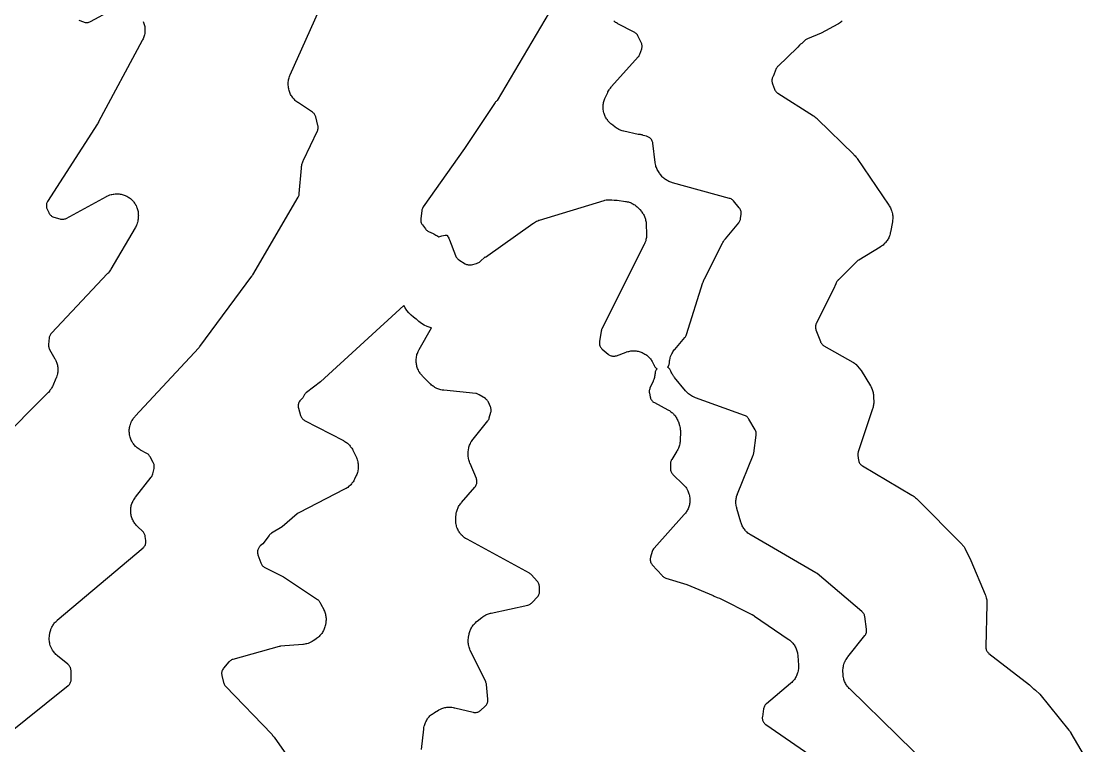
# Model space of a CAD drawing. Header units: millimetres. Extents: x 0 to 194, y 0 to 300.
# Drawn here: x 150.69 to 190.19, y 106.54 to 133.12 of the extents above; entities that cross this region are included whole.
import ezdxf

# ---------------------------------------------------------------- set-up
doc = ezdxf.new("R2010")
doc.units = ezdxf.units.MM
doc.layers.add('CUT', color=7, linetype='CONTINUOUS')

msp = doc.modelspace()

# ---------------------------------------------------------------- linework, layer by layer
at = {"layer": 'CUT'}
for points in [[(150.0448, 106.8406), (152.4068, 108.739), (152.4296, 108.7594), (152.4502, 108.7819), (152.4684, 108.8064), (152.4841, 108.8327), (152.4969, 108.8604), (152.5069, 108.8893), (152.514, 108.919), (152.5179, 108.9493), (152.5187, 108.9799), (152.5114, 109.2943), (152.5094, 109.323), (152.5046, 109.3514), (152.4971, 109.3791), (152.487, 109.4061), (152.4743, 109.4319), (152.4592, 109.4565), (152.4419, 109.4794), (152.4224, 109.5006), (152.401, 109.5198), (152.0114, 109.8373), (151.9942, 109.8521), (151.9606, 109.8824), (151.9285, 109.9144), (151.9057, 109.9396), (151.877, 109.9747), (151.8569, 110.002), (151.8319, 110.0398), (151.8146, 110.069), (151.7935, 110.1091), (151.7793, 110.14), (151.7623, 110.182), (151.7512, 110.2141), (151.7386, 110.2576), (151.7308, 110.2906), (151.7226, 110.3352), (151.7182, 110.3689), (151.7145, 110.414), (151.7135, 110.448), (151.7144, 110.4933), (151.7176, 110.5385), (151.7197, 110.561), (151.726, 110.6127), (151.729, 110.6335), (151.736, 110.675), (151.745, 110.7161), (151.7531, 110.7465), (151.7658, 110.7866), (151.7768, 110.8162), (151.7932, 110.8549), (151.8069, 110.8833), (151.8269, 110.9203), (151.8431, 110.9474), (151.8665, 110.9824), (151.8852, 111.0077), (151.9117, 111.0404), (151.9327, 111.0639), (151.9621, 111.094), (151.993, 111.1226), (152.0087, 111.1365), (155.1545, 113.7953), (155.1764, 113.8157), (155.1961, 113.8383), (155.2135, 113.8627), (155.2284, 113.8887), (155.2406, 113.9161), (155.25, 113.9446), (155.2565, 113.9738), (155.2601, 114.0036), (155.2607, 114.0336), (155.2583, 114.0635), (155.2379, 114.2188), (155.2327, 114.2473), (155.2248, 114.2753), (155.2142, 114.3023), (155.2011, 114.3282), (155.1856, 114.3527), (155.1677, 114.3755), (155.1477, 114.3966), (154.9526, 114.5831), (154.937, 114.5988), (154.9066, 114.6308), (154.8779, 114.6642), (154.8576, 114.6903), (154.8322, 114.7265), (154.8146, 114.7544), (154.7929, 114.7929), (154.7781, 114.8224), (154.7603, 114.8628), (154.7485, 114.8937), (154.7347, 114.9356), (154.7259, 114.9675), (154.7163, 115.0105), (154.7107, 115.0431), (154.7054, 115.0869), (154.703, 115.1199), (154.702, 115.164), (154.7029, 115.1971), (154.7062, 115.2411), (154.7103, 115.2739), (154.7179, 115.3173), (154.7252, 115.3496), (154.737, 115.3921), (154.7474, 115.4235), (154.7634, 115.4646), (154.7768, 115.4948), (154.7967, 115.5342), (154.813, 115.563), (154.8367, 115.6002), (154.8621, 115.6363), (154.8753, 115.654), (155.4543, 116.3941), (155.4727, 116.4203), (155.4882, 116.4484), (155.5005, 116.4779), (155.5097, 116.5086), (155.5595, 116.7151), (155.5647, 116.7422), (155.5674, 116.7698), (155.5676, 116.7974), (155.5652, 116.825), (155.5603, 116.8522), (155.5529, 116.8789), (155.5431, 116.9047), (155.5309, 116.9296), (155.4135, 117.1438), (155.3988, 117.1679), (155.3819, 117.1904), (155.3629, 117.2113), (155.3421, 117.2304), (155.3195, 117.2474), (155.2955, 117.2622), (155.0662, 117.3888), (155.0467, 117.4003), (155.0082, 117.4242), (154.9709, 117.45), (154.944, 117.4707), (154.9095, 117.5001), (154.8848, 117.5235), (154.8534, 117.5562), (154.8312, 117.5819), (154.8033, 117.6177), (154.7838, 117.6454), (154.7596, 117.6838), (154.743, 117.7134), (154.7228, 117.754), (154.7093, 117.7852), (154.6933, 117.8276), (154.6829, 117.86), (154.6713, 117.9038), (154.6643, 117.937), (154.6571, 117.9818), (154.6534, 118.0155), (154.6508, 118.0608), (154.6506, 118.0948), (154.6525, 118.1401), (154.6557, 118.1739), (154.6622, 118.2187), (154.6687, 118.2521), (154.6797, 118.2961), (154.6896, 118.3286), (154.7049, 118.3712), (154.718, 118.4026), (154.7376, 118.4435), (154.7538, 118.4733), (154.7774, 118.512), (154.7965, 118.5401), (154.8238, 118.5763), (154.853, 118.611), (154.868, 118.628), (157.2053, 121.1432), (157.2164, 121.1559), (157.2312, 121.1738), (157.2416, 121.1871), (159.1539, 123.7765), (159.1631, 123.7898), (159.1754, 123.8083), (159.1839, 123.8221), (160.8505, 126.6791), (160.8629, 126.7026), (160.8732, 126.7272), (160.8812, 126.7526), (160.8869, 126.7786), (160.8903, 126.805), (160.9693, 127.7418), (160.9715, 127.7618), (160.9766, 127.8017), (160.9836, 127.8413), (160.9901, 127.8707), (161.0005, 127.9096), (161.0097, 127.9383), (161.0235, 127.976), (161.0391, 128.0131), (161.0473, 128.0315), (161.5562, 129.1076), (161.5675, 129.1349), (161.5761, 129.1632), (161.5818, 129.1922), (161.5847, 129.2216), (161.5846, 129.2512), (161.5817, 129.2806), (161.5758, 129.3096), (161.4972, 129.6197), (161.4891, 129.6464), (161.4785, 129.6722), (161.4656, 129.6969), (161.4505, 129.7204), (161.4332, 129.7423), (161.414, 129.7625), (161.393, 129.7809), (161.3704, 129.7972), (160.8571, 130.1323), (160.8386, 130.1451), (160.8023, 130.1714), (160.7673, 130.1996), (160.7422, 130.222), (160.7102, 130.2536), (160.6874, 130.2783), (160.6587, 130.3129), (160.6386, 130.3398), (160.6135, 130.3771), (160.5961, 130.4059), (160.5748, 130.4455), (160.5604, 130.4759), (160.5432, 130.5174), (160.5319, 130.5491), (160.5189, 130.5921), (160.5081, 130.6356), (160.5032, 130.6576), (160.5008, 130.6697), (160.497, 130.6924), (160.4905, 130.7379), (160.4863, 130.7836), (160.4849, 130.818), (160.4854, 130.8639), (160.4876, 130.8983), (160.4928, 130.9439), (160.4984, 130.9779), (160.5082, 131.0228), (160.5173, 131.056), (160.5316, 131.0996), (160.5482, 131.1425), (160.557, 131.1637), (161.8905, 134.1525)], [(152.8039, 133.1706), (152.9705, 133.1055), (152.998, 133.0962), (153.0262, 133.0897), (153.055, 133.0859), (153.084, 133.0849), (153.1129, 133.0867), (153.1416, 133.0913), (153.1696, 133.0987), (153.1968, 133.1087), (153.223, 133.1213), (154.0006, 133.5439)], [(170.228, 133.7193), (168.1529, 130.2196), (168.1381, 130.2084), (168.1173, 130.1892), (168.0984, 130.1681), (168.0815, 130.1453), (166.9547, 128.4588), (165.4419, 126.3122), (165.4264, 126.2878), (165.4134, 126.262), (165.4028, 126.2351), (165.3949, 126.2074), (165.3898, 126.179), (165.3497, 125.8779), (165.3472, 125.8486), (165.3476, 125.8193), (165.3509, 125.7901), (165.3571, 125.7613), (165.366, 125.7333), (165.3776, 125.7063), (165.3918, 125.6806), (165.4085, 125.6564), (165.5235, 125.5055), (165.5427, 125.4829), (165.5639, 125.4622), (165.5872, 125.4437), (165.6121, 125.4276), (165.6385, 125.4141), (165.8077, 125.3376), (165.8284, 125.3276), (165.8692, 125.3065), (165.9089, 125.2835), (165.9377, 125.2647), (165.9749, 125.2377), (166.0016, 125.216), (166.0044, 125.2135), (166.0106, 125.2161), (166.1247, 125.2516), (166.2417, 125.2755), (166.3112, 125.2827), (166.3233, 125.2648), (166.3449, 125.2294), (166.3599, 125.202), (166.3782, 125.1647), (166.3947, 125.1266), (166.4026, 125.1073), (166.6237, 124.5251), (166.6348, 124.4997), (166.6481, 124.4753), (166.6636, 124.4524), (166.6812, 124.4309), (166.7007, 124.4112), (166.7219, 124.3933), (166.7447, 124.3775), (166.9792, 124.2304), (167.0051, 124.2158), (167.0324, 124.2039), (167.0606, 124.1948), (167.0896, 124.1885), (167.1191, 124.1851), (167.1488, 124.1846), (167.1784, 124.1871), (167.2076, 124.1925), (167.3932, 124.2363), (167.4223, 124.2447), (167.4503, 124.256), (167.477, 124.2701), (167.5022, 124.2867), (167.5256, 124.3058), (167.7179, 124.4798), (167.7228, 124.4705), (169.4644, 125.708), (169.4845, 125.7215), (169.5254, 125.7474), (169.5676, 125.771), (169.6002, 125.787), (169.6447, 125.806), (169.6902, 125.8225), (169.7132, 125.8302), (172.088, 126.5512), (172.1119, 126.5578), (172.16, 126.5695), (172.1989, 126.5768), (172.3675, 126.5705), (172.4513, 126.5673), (172.4706, 126.5666), (172.56, 126.5633), (172.8701, 126.5177), (172.8909, 126.5142), (172.9324, 126.5061), (172.9734, 126.4961), (173.0038, 126.4871), (173.0437, 126.4733), (173.0731, 126.4615), (173.1115, 126.444), (173.1397, 126.4295), (173.1763, 126.4085), (173.203, 126.3914), (173.2375, 126.3671), (173.2624, 126.3476), (173.2945, 126.3201), (173.3175, 126.2984), (173.3468, 126.2679), (173.3747, 126.2362), (173.3883, 126.22), (173.4513, 126.1411), (173.4637, 126.1247), (173.4879, 126.0914), (173.5105, 126.0571), (173.5262, 126.0306), (173.5456, 125.9943), (173.5589, 125.9665), (173.5749, 125.9286), (173.5855, 125.8997), (173.598, 125.8605), (173.606, 125.8308), (173.6148, 125.7906), (173.62, 125.7603), (173.6252, 125.7195), (173.6284, 125.6785), (173.6296, 125.6579), (173.6402, 125.3396), (173.6404, 125.3172), (173.6397, 125.2725), (173.6368, 125.2278), (173.6329, 125.1945), (173.6255, 125.1503), (173.6183, 125.1175), (173.6066, 125.0743), (173.5962, 125.0424), (173.5802, 125.0005), (173.5622, 124.9595), (173.5526, 124.9393), (172.0012, 121.8427), (171.989, 121.8149), (171.9797, 121.786), (171.9733, 121.7563), (171.9109, 121.371), (171.9075, 121.3404), (171.9073, 121.3095), (171.9103, 121.2789), (171.9164, 121.2487), (171.9255, 121.2193), (171.9377, 121.191), (171.9526, 121.164), (171.9703, 121.1388), (171.9904, 121.1155), (172.0128, 121.0944), (172.2347, 120.9059), (172.2574, 120.8885), (172.2817, 120.8732), (172.3073, 120.8603), (172.3341, 120.85), (172.3617, 120.8422), (172.3899, 120.8372), (172.4185, 120.8348), (172.4471, 120.8352), (172.4757, 120.8383), (172.5037, 120.8441), (172.5311, 120.8526), (172.8864, 120.9814), (172.9072, 120.9883), (172.9491, 121.0013), (172.9916, 121.0121), (173.0238, 121.0187), (173.0672, 121.0254), (173.0999, 121.0288), (173.1437, 121.0312), (173.1766, 121.0314), (173.2204, 121.0295), (173.2531, 121.0265), (173.2966, 121.0204), (173.3288, 121.0143), (173.3715, 121.0039), (173.403, 120.9946), (173.4444, 120.9802), (173.4749, 120.9679), (173.5148, 120.9495), (173.5439, 120.9343), (173.5817, 120.9121), (173.6092, 120.8941), (173.6448, 120.8684), (173.6704, 120.8478), (173.7032, 120.8187), (173.7267, 120.7957), (173.7566, 120.7635), (173.7777, 120.7384), (173.8043, 120.7035), (173.8229, 120.6764), (173.8459, 120.639), (173.8618, 120.6102), (173.8811, 120.5708), (173.8941, 120.5407), (173.9007, 120.523), (173.9122, 120.4962), (173.9263, 120.4706), (173.9428, 120.4465), (173.9616, 120.4241), (173.9825, 120.4037), (174.0053, 120.3854), (174.0231, 120.3737), (174.0135, 120.3627), (173.9967, 120.3389), (173.9823, 120.3136), (173.9704, 120.287), (173.9611, 120.2594), (173.9546, 120.231), (173.9508, 120.2022), (173.9477, 120.1645), (173.942, 120.121), (173.9362, 120.0887), (173.9263, 120.0459), (173.9173, 120.0143), (173.9033, 119.9727), (173.8873, 119.9319), (173.8788, 119.9117), (173.7651, 119.659), (173.754, 119.6305), (173.7459, 119.601), (173.7408, 119.5709), (173.7388, 119.5404), (173.7399, 119.5098), (173.7441, 119.4795), (173.7709, 119.3398), (173.7779, 119.3108), (173.7878, 119.2827), (173.8004, 119.2558), (173.8156, 119.2302), (173.8333, 119.2062), (173.8533, 119.1841), (173.8754, 119.1641), (173.8993, 119.1464), (173.9249, 119.1312), (174.4211, 118.868), (174.4394, 118.8577), (174.4754, 118.8364), (174.5104, 118.8134), (174.5358, 118.795), (174.5686, 118.7688), (174.5922, 118.7481), (174.6223, 118.719), (174.6439, 118.6962), (174.6712, 118.6645), (174.6905, 118.6397), (174.7148, 118.6056), (174.7317, 118.5792), (174.7527, 118.5429), (174.7671, 118.515), (174.7846, 118.477), (174.8003, 118.4382), (174.8078, 118.4186), (174.8345, 118.3424), (174.8409, 118.3228), (174.8528, 118.2833), (174.8628, 118.2433), (174.869, 118.213), (174.8753, 118.1722), (174.8787, 118.1415), (174.8813, 118.1003), (174.882, 118.0591), (174.8818, 118.0385), (174.8739, 117.7635), (174.8726, 117.74), (174.8687, 117.6932), (174.8625, 117.6466), (174.856, 117.612), (174.8449, 117.5663), (174.8348, 117.5326), (174.819, 117.4883), (174.8055, 117.4558), (174.7851, 117.4134), (174.7626, 117.3722), (174.7508, 117.3518), (174.5608, 117.043), (174.5474, 117.0189), (174.5363, 116.9936), (174.5276, 116.9674), (174.5213, 116.9405), (174.5175, 116.9132), (174.5163, 116.8856), (174.5164, 116.7041), (174.5179, 116.6741), (174.5224, 116.6444), (174.5299, 116.6153), (174.5403, 116.5871), (174.5534, 116.56), (174.5692, 116.5344), (174.5874, 116.5105), (174.6079, 116.4886), (174.9837, 116.1255), (174.9988, 116.1102), (175.0284, 116.0788), (175.0564, 116.046), (175.0761, 116.0205), (175.1009, 115.9851), (175.1181, 115.9578), (175.1393, 115.9203), (175.1539, 115.8915), (175.1714, 115.8521), (175.1831, 115.822), (175.1968, 115.7811), (175.2056, 115.75), (175.2153, 115.708), (175.2211, 115.6762), (175.2268, 115.6335), (175.2295, 115.6013), (175.231, 115.5582), (175.2306, 115.5259), (175.228, 115.4829), (175.2245, 115.4508), (175.2178, 115.4082), (175.2113, 115.3765), (175.2005, 115.3348), (175.191, 115.3039), (175.1763, 115.2634), (175.1639, 115.2336), (175.1453, 115.1946), (175.1301, 115.1662), (175.1079, 115.1292), (175.09, 115.1023), (175.0645, 115.0676), (175.0372, 115.0342), (175.0232, 115.0178), (173.9131, 113.7805), (173.8927, 113.755), (173.8751, 113.7274), (173.8606, 113.6981), (173.8494, 113.6674), (173.7865, 113.4603), (173.779, 113.4304), (173.7747, 113.3998), (173.7735, 113.369), (173.7755, 113.3382), (173.7807, 113.3078), (173.789, 113.278), (173.8002, 113.2493), (173.8144, 113.2219), (173.8313, 113.196), (173.8508, 113.1721), (174.209, 112.7752), (174.228, 112.756), (174.2486, 112.7385), (174.2707, 112.723), (174.2941, 112.7096), (174.3186, 112.6983), (174.3441, 112.6893), (175.12, 112.4522), (176.0783, 112.0452), (176.1267, 112.0247), (176.2343, 111.979), (176.3125, 111.9457), (177.4834, 111.3645), (177.5113, 111.3495), (177.5793, 111.3095), (177.606, 111.2925), (178.8401, 110.4459), (178.8583, 110.4327), (178.8941, 110.4054), (178.9285, 110.3764), (178.9532, 110.3533), (178.9845, 110.321), (179.0068, 110.2956), (179.0347, 110.2602), (179.0543, 110.2327), (179.0785, 110.1948), (179.0953, 110.1655), (179.1156, 110.1253), (179.1293, 110.0945), (179.1456, 110.0524), (179.1561, 110.0204), (179.1681, 109.977), (179.1754, 109.944), (179.1829, 109.8996), (179.1882, 109.8549), (179.1903, 109.8325), (179.2137, 109.4889), (179.2147, 109.4677), (179.2155, 109.4253), (179.2144, 109.3829), (179.2121, 109.3511), (179.207, 109.309), (179.2017, 109.2777), (179.1926, 109.2362), (179.1844, 109.2055), (179.1714, 109.165), (179.1603, 109.1353), (179.1436, 109.0962), (179.1298, 109.0676), (179.1095, 109.0303), (179.093, 109.0031), (179.0693, 108.9679), (179.0503, 108.9424), (179.0234, 108.9096), (179.0021, 108.886), (178.9722, 108.8559), (178.9409, 108.8272), (178.925, 108.8132), (178.0399, 108.0751), (178.0171, 108.0539), (177.9965, 108.0305), (177.9785, 108.005), (177.9632, 107.9778), (177.9509, 107.9492), (177.9415, 107.9195), (177.9353, 107.8889), (177.8917, 107.5959), (177.8888, 107.5656), (177.8889, 107.5351), (177.8921, 107.5049), (177.8984, 107.4751), (177.9077, 107.4461), (177.9198, 107.4181), (177.9347, 107.3916), (177.9523, 107.3667), (177.9722, 107.3437), (177.9944, 107.3229), (178.0186, 107.3044), (179.9878, 105.952)], [(155.1617, 133.1266), (155.1781, 133.086), (155.1889, 133.055), (155.2013, 133.013), (155.209, 132.9811), (155.2173, 132.9381), (155.2219, 132.9056), (155.2259, 132.8619), (155.2273, 132.8292), (155.227, 132.7854), (155.2253, 132.7526), (155.2208, 132.709), (155.2158, 132.6766), (155.2071, 132.6337), (155.199, 132.6019), (155.1861, 132.56), (155.175, 132.5291), (155.1581, 132.4887), (155.1393, 132.4492), (155.1294, 132.4296), (153.5243, 129.4394), (153.5157, 129.4242), (153.4936, 129.3866), (153.4845, 129.3718), (151.6542, 126.5176), (151.6393, 126.4916), (151.6271, 126.4641), (151.6176, 126.4356), (151.6111, 126.4063), (151.6075, 126.3765), (151.6069, 126.3465), (151.6093, 126.3165), (151.6147, 126.287), (151.6231, 126.2581), (151.6343, 126.2303), (151.6924, 126.104), (151.7052, 126.0791), (151.7204, 126.0556), (151.7376, 126.0336), (151.7568, 126.0132), (151.7779, 125.9948), (151.8005, 125.9784), (151.8246, 125.9642), (151.8499, 125.9523), (151.8762, 125.9428), (152.1028, 125.8727), (152.1318, 125.8653), (152.1613, 125.8608), (152.1912, 125.8593), (152.221, 125.8607), (152.2506, 125.8651), (152.2795, 125.8725), (152.3076, 125.8826), (152.3346, 125.8956), (153.8113, 126.6967), (153.8305, 126.7065), (153.8694, 126.7253), (153.9091, 126.7421), (153.9394, 126.7533), (153.9806, 126.7663), (154.0119, 126.7745), (154.0541, 126.7835), (154.086, 126.7887), (154.1289, 126.7935), (154.1612, 126.7956), (154.2043, 126.7964), (154.2366, 126.7954), (154.2797, 126.792), (154.3117, 126.7879), (154.3542, 126.7804), (154.3858, 126.7733), (154.4274, 126.7617), (154.4581, 126.7516), (154.4984, 126.7361), (154.5279, 126.7231), (154.5666, 126.7039), (154.5948, 126.6881), (154.6314, 126.6652), (154.6579, 126.6468), (154.6922, 126.6205), (154.7169, 126.5996), (154.7484, 126.5702), (154.771, 126.547), (154.7996, 126.5147), (154.8198, 126.4895), (154.8452, 126.4545), (154.8629, 126.4275), (154.8848, 126.3903), (154.8999, 126.3617), (154.9182, 126.3226), (154.9304, 126.2927), (154.9448, 126.252), (154.9541, 126.221), (154.9646, 126.1792), (154.9709, 126.1474), (154.9773, 126.1048), (154.9805, 126.0726), (154.9828, 126.0295), (154.983, 125.9864), (154.9826, 125.9648), (154.9812, 125.9316), (154.9797, 125.9097), (154.9757, 125.8661), (154.9695, 125.8228), (154.9633, 125.7905), (154.953, 125.7479), (154.9437, 125.7165), (154.9293, 125.6751), (154.917, 125.6447), (154.8986, 125.6049), (154.8783, 125.5661), (154.8677, 125.5469), (153.9785, 124.0306), (153.965, 124.009), (153.9368, 123.9666), (153.9063, 123.9259), (153.8735, 123.887), (153.8566, 123.868), (151.7916, 121.681), (151.773, 121.6594), (151.7566, 121.6361), (151.7424, 121.6113), (151.7307, 121.5853), (151.7215, 121.5583), (151.7149, 121.5305), (151.711, 121.5023), (151.6888, 121.2588), (151.6876, 121.2286), (151.6894, 121.1984), (151.6943, 121.1685), (151.7022, 121.1393), (151.7129, 121.111), (151.7265, 121.0839), (151.9223, 120.7378), (151.9323, 120.7193), (151.9512, 120.6818), (151.9684, 120.6435), (151.9799, 120.6142), (151.9934, 120.5745), (152.0022, 120.5443), (152.0119, 120.5034), (152.0178, 120.4725), (152.0237, 120.431), (152.0267, 120.3997), (152.0287, 120.3577), (152.0288, 120.3263), (152.0269, 120.2843), (152.024, 120.253), (152.0182, 120.2114), (152.0124, 120.1805), (152.0028, 120.1397), (151.9941, 120.1094), (151.9807, 120.0696), (151.9655, 120.0305), (151.9574, 120.0112), (151.8386, 119.7442), (151.8299, 119.7256), (151.8115, 119.689), (151.7915, 119.6531), (151.7752, 119.627), (151.752, 119.5932), (151.7335, 119.5686), (151.7073, 119.537), (151.6797, 119.5067), (151.6655, 119.4918), (147.9678, 115.7805)], [(184.6004, 105.1939), (181.0958, 108.6162), (181.0808, 108.6316), (181.0515, 108.6631), (181.0237, 108.696), (181.0041, 108.7215), (180.9796, 108.7569), (180.9625, 108.7842), (180.9415, 108.8218), (180.9271, 108.8506), (180.9098, 108.89), (180.8982, 108.9201), (180.8847, 108.9609), (180.8761, 108.992), (180.8666, 109.0339), (180.8609, 109.0657), (180.8555, 109.1083), (180.852, 109.1512), (180.8508, 109.1727), (180.8482, 109.2552), (180.848, 109.2777), (180.8488, 109.3228), (180.8519, 109.3679), (180.8559, 109.4014), (180.8635, 109.4459), (180.8708, 109.4789), (180.8828, 109.5224), (180.8934, 109.5545), (180.9097, 109.5966), (180.9235, 109.6275), (180.9439, 109.6677), (180.9607, 109.6971), (180.9851, 109.7351), (181.0113, 109.7718), (181.0249, 109.7898), (181.6528, 110.5817), (181.6704, 110.6065), (181.6855, 110.6329), (181.6978, 110.6608), (181.7073, 110.6897), (181.7137, 110.7194), (181.7171, 110.7497), (181.7175, 110.7801), (181.7147, 110.8104), (181.6491, 111.2713), (181.6431, 111.3019), (181.634, 111.3317), (181.6218, 111.3603), (181.6068, 111.3876), (181.589, 111.4131), (181.5686, 111.4367), (181.5459, 111.458), (179.8973, 112.8534), (179.8762, 112.8697), (179.8538, 112.884), (177.4758, 114.2612), (177.4575, 114.2724), (177.4216, 114.2955), (177.3868, 114.3203), (177.3617, 114.3402), (177.3294, 114.3682), (177.3062, 114.3903), (177.2768, 114.4213), (177.2558, 114.4455), (177.2294, 114.4791), (177.2109, 114.5052), (177.1878, 114.5412), (177.1718, 114.5689), (177.1522, 114.6069), (177.1389, 114.6361), (177.123, 114.6757), (177.1091, 114.7161), (177.1026, 114.7365), (176.9539, 115.2429), (176.9484, 115.2636), (176.9382, 115.3053), (176.9301, 115.3475), (176.9256, 115.3793), (176.9215, 115.4221), (176.92, 115.4542), (176.92, 115.4972), (176.9216, 115.5293), (176.9257, 115.5721), (176.9304, 115.6039), (176.9386, 115.6461), (176.9462, 115.6773), (176.9584, 115.7185), (176.9725, 115.759), (176.98, 115.7791), (177.554, 117.2044), (177.5623, 117.2277), (177.5686, 117.2517), (177.573, 117.2761), (177.6628, 117.9384), (177.6653, 117.9664), (177.6651, 117.9946), (177.6623, 118.0226), (177.6569, 118.0502), (177.6489, 118.0772), (177.6384, 118.1034), (177.6255, 118.1284), (177.3962, 118.5268), (177.3798, 118.5521), (177.3611, 118.5756), (177.34, 118.5972), (177.3169, 118.6165), (177.292, 118.6334), (177.2655, 118.6478), (177.2377, 118.6594), (175.4296, 119.3098), (175.4071, 119.3186), (175.3628, 119.3373), (175.3194, 119.3583), (175.2879, 119.3758), (175.247, 119.4014), (175.2175, 119.4222), (175.1796, 119.452), (175.1525, 119.4758), (175.118, 119.5095), (175.0854, 119.5449), (175.0696, 119.5631), (174.6658, 120.0527), (174.652, 120.0703), (174.6253, 120.1062), (174.6004, 120.1434), (174.5832, 120.1721), (174.5621, 120.2115), (174.5478, 120.2418), (174.5279, 120.2901), (174.5277, 120.29), (174.5214, 120.3052), (174.5078, 120.331), (174.4917, 120.3552), (174.4734, 120.3779), (174.4529, 120.3986), (174.4306, 120.4172), (174.4086, 120.4322), (174.4222, 120.4487), (174.4385, 120.473), (174.4523, 120.4987), (174.4636, 120.5256), (174.4723, 120.5535), (174.4781, 120.5821), (174.4812, 120.6112), (174.4819, 120.6234), (174.4866, 120.6678), (174.4918, 120.7009), (174.5009, 120.7447), (174.5094, 120.7772), (174.5228, 120.8198), (174.5345, 120.8512), (174.552, 120.8924), (174.5667, 120.9225), (174.5883, 120.9616), (174.606, 120.9901), (174.6313, 121.027), (174.6585, 121.0625), (174.6725, 121.0799), (175.0459, 121.5208), (175.064, 121.5444), (175.0797, 121.5698), (175.0927, 121.5965), (175.1031, 121.6244), (175.7066, 123.5372), (175.7125, 123.5546), (175.725, 123.5893), (175.739, 123.6235), (175.7543, 123.657), (175.7623, 123.6737), (176.4262, 124.9815), (176.4381, 125.0035), (176.4631, 125.0467), (176.4905, 125.0884), (176.5202, 125.1286), (176.5356, 125.1483), (177.0203, 125.7332), (177.037, 125.7555), (177.0517, 125.7792), (177.064, 125.8042), (177.074, 125.8302), (177.0815, 125.8571), (177.0866, 125.8845), (177.109, 126.0512), (177.1116, 126.0823), (177.1109, 126.1134), (177.107, 126.1444), (177.0999, 126.1747), (177.0897, 126.2042), (177.0764, 126.2324), (177.0604, 126.2591), (177.0416, 126.284), (176.833, 126.5328), (176.8124, 126.555), (176.7897, 126.575), (176.765, 126.5926), (176.7388, 126.6077), (176.7111, 126.62), (176.6823, 126.6295), (174.5908, 127.2021), (174.5703, 127.2083), (174.5296, 127.2215), (174.4896, 127.2367), (174.4602, 127.2494), (174.4218, 127.2683), (174.3938, 127.2839), (174.3574, 127.3063), (174.3309, 127.3244), (174.2968, 127.3503), (174.2722, 127.3708), (174.2407, 127.3997), (174.2181, 127.4225), (174.1895, 127.4543), (174.1624, 127.4875), (174.1493, 127.5043), (174.1109, 127.5562), (174.0975, 127.5753), (174.0718, 127.614), (174.0481, 127.6541), (174.0319, 127.685), (174.0125, 127.7273), (173.9996, 127.7597), (173.9846, 127.8038), (173.9751, 127.8374), (173.9648, 127.8828), (173.9569, 127.9287), (173.9535, 127.9517), (173.869, 128.6532), (173.8643, 128.6812), (173.8569, 128.7087), (173.847, 128.7353), (173.8346, 128.7609), (173.8198, 128.7851), (173.8028, 128.8079), (173.7838, 128.829), (173.7628, 128.8481), (173.7401, 128.8652), (173.7159, 128.8801), (173.6904, 128.8926), (173.6638, 128.9027), (173.6364, 128.9102), (173.5145, 128.9373), (173.4982, 128.9467), (173.4718, 128.9586), (173.4444, 128.9679), (173.4163, 128.9745), (173.3876, 128.9784), (173.3587, 128.9795), (173.3323, 128.9779), (172.8088, 129.0946), (172.789, 129.0994), (172.7497, 129.1101), (172.7108, 129.1225), (172.6822, 129.1331), (172.6447, 129.149), (172.6172, 129.1622), (172.5812, 129.1814), (172.555, 129.197), (172.5209, 129.2194), (172.4879, 129.2432), (172.4717, 129.2556), (172.348, 129.354), (172.3316, 129.3678), (172.2994, 129.3959), (172.2686, 129.4256), (172.2467, 129.4489), (172.2188, 129.4814), (172.1992, 129.5067), (172.1745, 129.5417), (172.1574, 129.5687), (172.1362, 129.6059), (172.1217, 129.6344), (172.1041, 129.6734), (172.0923, 129.7032), (172.0786, 129.7437), (172.0697, 129.7745), (172.0598, 129.8161), (172.0539, 129.8476), (172.048, 129.8899), (172.0451, 129.9219), (172.0433, 129.9646), (172.0435, 129.9966), (172.0457, 130.0393), (172.0489, 130.0712), (172.0552, 130.1135), (172.0614, 130.1449), (172.0716, 130.1865), (172.0808, 130.2172), (172.095, 130.2575), (172.111, 130.2971), (172.1195, 130.3168), (172.2121, 130.5173), (172.2221, 130.5375), (172.2429, 130.5773), (172.2657, 130.616), (172.2843, 130.6441), (172.3108, 130.6804), (172.3392, 130.7153), (172.3538, 130.7324), (173.3321, 131.8201), (173.3514, 131.8438), (173.3681, 131.8694), (173.3822, 131.8965), (173.3934, 131.9249), (173.4597, 132.1217), (173.4678, 132.1503), (173.473, 132.1795), (173.4753, 132.2091), (173.4746, 132.2388), (173.4711, 132.2683), (173.4646, 132.2972), (173.4553, 132.3254), (173.4433, 132.3526), (173.3175, 132.602), (173.3018, 132.6295), (173.2833, 132.6551), (173.2621, 132.6787), (173.2386, 132.6999), (173.2131, 132.7185), (173.1856, 132.7343), (172.5879, 133.0384), (172.5692, 133.0484), (172.5325, 133.0693), (172.4968, 133.0919), (172.4709, 133.1101), (172.4375, 133.136)], [(180.8183, 133.1395), (180.7838, 133.1109), (180.757, 133.0907), (180.7199, 133.0657), (180.6816, 133.0425), (180.6621, 133.0314), (180.046, 132.6993), (179.545, 132.4869), (179.5206, 132.4753), (179.4973, 132.4614), (179.4754, 132.4456), (179.455, 132.4278), (179.3419, 132.3199), (179.3386, 132.3182), (179.3148, 132.3039), (179.2924, 132.2874), (179.2716, 132.269), (179.2526, 132.2487), (179.1905, 132.1758), (179.1732, 132.159), (178.4705, 131.4888), (178.4499, 131.4671), (178.4316, 131.4435), (178.4157, 131.4182), (178.4025, 131.3915), (178.3179, 131.1972), (178.3073, 131.1691), (178.2996, 131.1402), (178.2973, 131.1261), (178.2927, 131.1202), (178.2771, 131.0952), (178.264, 131.0688), (178.2536, 131.0413), (178.2459, 131.0128), (178.2411, 130.9838), (178.2391, 130.9544), (178.24, 130.9249), (178.2438, 130.8957), (178.2505, 130.867), (178.2599, 130.8391), (178.3403, 130.6347), (178.3534, 130.6061), (178.3693, 130.5791), (178.388, 130.5538), (178.4092, 130.5307), (178.4327, 130.5098), (178.4582, 130.4916), (179.7697, 129.6558), (179.7889, 129.6428), (179.8266, 129.616), (179.8629, 129.5872), (179.8976, 129.5566), (179.9146, 129.5409), (181.25, 128.2372), (181.2658, 128.2209), (181.2966, 128.1877), (181.3256, 128.153), (181.3529, 128.1168), (181.3661, 128.0984), (182.5357, 126.3738), (182.5476, 126.3554), (182.5703, 126.318), (182.5913, 126.2795), (182.6055, 126.25), (182.6226, 126.2097), (182.634, 126.1789), (182.6471, 126.1371), (182.6553, 126.1054), (182.6643, 126.0626), (182.6695, 126.0302), (182.6742, 125.9866), (182.6762, 125.9539), (182.6767, 125.9101), (182.6755, 125.8774), (182.6718, 125.8337), (182.6659, 125.7904), (182.6625, 125.7687), (182.5912, 125.3834), (182.5869, 125.3626), (182.5772, 125.3214), (182.5657, 125.2807), (182.5556, 125.2507), (182.5402, 125.2112), (182.5274, 125.1823), (182.5084, 125.1444), (182.4928, 125.1168), (182.4704, 125.0809), (182.4523, 125.0548), (182.4266, 125.0212), (182.4061, 124.997), (182.3774, 124.966), (182.3547, 124.9437), (182.3232, 124.9155), (182.2986, 124.8955), (182.2645, 124.8704), (182.2293, 124.847), (182.2114, 124.8356), (181.4268, 124.3643), (181.3974, 124.3442), (181.3706, 124.3207), (180.6971, 123.656), (180.675, 123.6318), (180.6558, 123.6052), (180.6507, 123.5963), (180.65, 123.5957), (180.629, 123.5733), (180.6104, 123.5488), (180.5944, 123.5226), (180.5811, 123.4948), (180.496, 123.2901), (179.8706, 122.0404), (179.8582, 122.0122), (179.8488, 121.9829), (179.8425, 121.9527), (179.8393, 121.9221), (179.8392, 121.8913), (179.8423, 121.8606), (179.8486, 121.8304), (179.8579, 121.8011), (180.0181, 121.3727), (180.0299, 121.3454), (180.0443, 121.3195), (180.0612, 121.295), (180.0805, 121.2724), (180.1018, 121.2518), (180.1252, 121.2334), (180.1502, 121.2174), (181.2146, 120.6087), (181.2342, 120.5968), (181.2729, 120.572), (181.3103, 120.5452), (181.3157, 120.5409), (181.5079, 120.3256), (181.515, 120.3144), (181.8549, 119.7473), (181.866, 119.7278), (181.887, 119.6883), (181.9061, 119.6477), (181.9189, 119.6167), (181.9339, 119.5745), (181.9435, 119.5423), (181.9542, 119.4988), (181.9606, 119.4658), (181.9669, 119.4215), (181.9705, 119.382), (181.9709, 119.3733), (181.9716, 119.3538), (181.9732, 119.3118), (181.9789, 119.1567), (181.9789, 119.1456), (181.9769, 119.1048), (181.974, 119.0744), (181.9683, 119.0339), (181.9627, 119.0039), (181.9534, 118.9642), (181.9423, 118.9249), (181.9363, 118.9054), (181.4098, 117.3229), (181.4023, 117.2962), (181.3973, 117.269), (181.3948, 117.2414), (181.3948, 117.2137), (181.3975, 117.1861), (181.4209, 117.0207), (181.4266, 116.9913), (181.4351, 116.9627), (181.4465, 116.935), (181.4606, 116.9086), (181.4772, 116.8838), (181.4962, 116.8607), (181.5174, 116.8396), (181.5406, 116.8208), (181.5656, 116.8043), (183.3818, 115.7337), (183.3982, 115.7236), (183.4306, 115.7025), (183.462, 115.6802), (183.4849, 115.6624), (183.5143, 115.6374), (183.5426, 115.6111), (183.5565, 115.5977), (185.2224, 113.9157), (185.237, 113.9002), (185.2654, 113.8686), (185.2924, 113.8357), (185.3113, 113.8102), (185.3267, 113.7873), (185.5365, 113.3298), (186.0686, 112.08), (186.0775, 112.0574), (186.094, 112.012), (186.108, 111.9657), (186.1167, 111.9306), (186.1257, 111.883), (186.1305, 111.8471), (186.1344, 111.7989), (186.1356, 111.7506), (186.1356, 111.7264), (186.0922, 110.1631), (186.0928, 110.1349), (186.0959, 110.107), (186.1017, 110.0794), (186.1101, 110.0525), (186.1209, 110.0265), (186.1341, 110.0017), (186.1496, 109.9782), (186.1672, 109.9562), (186.1868, 109.936), (186.2082, 109.9177), (187.6944, 108.7648), (187.8343, 108.6375), (187.8559, 108.6179), (187.9116, 108.5672), (188.0722, 108.4211), (189.1403, 107.1059), (189.151, 107.0922), (189.1717, 107.0646), (189.1914, 107.0361), (189.21, 107.0069), (189.219, 106.9921), (190.1916, 105.3255)], [(165.3828, 106.3959), (165.4601, 107.1389), (165.4628, 107.1598), (165.4691, 107.2016), (165.4774, 107.243), (165.4851, 107.2737), (165.4972, 107.3141), (165.5077, 107.344), (165.5236, 107.3831), (165.5369, 107.4119), (165.5563, 107.4493), (165.5722, 107.4767), (165.5951, 107.5122), (165.6135, 107.5379), (165.6396, 107.5711), (165.6604, 107.595), (165.6895, 107.6256), (165.7124, 107.6475), (165.7442, 107.6752), (165.7691, 107.6948), (165.8034, 107.7194), (165.8388, 107.7424), (165.8568, 107.7534), (165.9969, 107.8352), (166.0159, 107.8456), (166.0542, 107.8656), (166.0935, 107.8837), (166.1235, 107.8958), (166.1644, 107.9101), (166.1955, 107.9193), (166.2375, 107.9295), (166.2693, 107.9357), (166.3121, 107.9419), (166.3444, 107.945), (166.3876, 107.947), (166.42, 107.947), (166.4632, 107.9449), (166.4954, 107.9417), (166.5382, 107.9355), (166.5807, 107.9272), (166.6018, 107.9225), (167.2707, 107.7579), (167.2997, 107.7522), (167.3291, 107.7495), (167.3587, 107.7496), (167.388, 107.7526), (167.417, 107.7586), (167.4452, 107.7673), (167.4724, 107.7788), (167.4984, 107.7929), (167.5228, 107.8095), (167.5455, 107.8284), (167.7187, 107.9877), (167.7402, 108.0096), (167.7594, 108.0336), (167.7759, 108.0594), (167.7898, 108.0867), (167.8008, 108.1154), (167.8088, 108.145), (167.8138, 108.1753), (167.8156, 108.2059), (167.8143, 108.2365), (167.7636, 108.7769), (167.7598, 108.804), (167.7536, 108.8306), (167.745, 108.8565), (167.734, 108.8815), (167.1782, 110.0098), (167.1685, 110.0309), (167.1502, 110.0735), (167.1341, 110.117), (167.1237, 110.1502), (167.1122, 110.1951), (167.1053, 110.2292), (167.0984, 110.2751), (167.0951, 110.3097), (167.093, 110.3561), (167.0932, 110.3909), (167.0959, 110.4372), (167.101, 110.4833), (167.1042, 110.5063), (167.1182, 110.5922), (167.122, 110.6126), (167.1305, 110.6532), (167.141, 110.6935), (167.1502, 110.7232), (167.1643, 110.7623), (167.1762, 110.7911), (167.1938, 110.8287), (167.2084, 110.8562), (167.2294, 110.8921), (167.2464, 110.9182), (167.2707, 110.9519), (167.29, 110.9763), (167.3173, 111.0077), (167.3388, 111.0302), (167.3688, 111.0589), (167.4001, 111.0862), (167.4161, 111.0994), (167.5946, 111.2408), (167.6109, 111.2531), (167.644, 111.277), (167.6782, 111.2994), (167.7045, 111.315), (167.7406, 111.3342), (167.7683, 111.3473), (167.8059, 111.3631), (167.8347, 111.3737), (167.8736, 111.386), (167.9131, 111.3965), (167.9329, 111.4014), (169.2831, 111.6975), (169.3129, 111.7056), (169.3417, 111.7168), (169.3691, 111.7309), (169.395, 111.7477), (169.419, 111.767), (169.4409, 111.7888), (169.6362, 112.0037), (169.6553, 112.0269), (169.6719, 112.0519), (169.686, 112.0784), (169.6973, 112.1062), (169.7058, 112.135), (169.7114, 112.1645), (169.714, 112.1944), (169.7136, 112.2244), (169.7033, 112.3869), (169.7001, 112.4156), (169.6942, 112.4438), (169.6856, 112.4713), (169.6744, 112.4978), (169.6607, 112.5231), (169.6447, 112.547), (169.6264, 112.5693), (169.4156, 112.8022), (169.3918, 112.8258), (169.3655, 112.8465), (169.3371, 112.8642), (167.0524, 114.113), (167.0339, 114.1237), (166.9974, 114.1459), (166.9621, 114.1699), (166.9365, 114.1891), (166.9035, 114.2163), (166.8798, 114.2378), (166.8496, 114.268), (166.8281, 114.2917), (166.8009, 114.3246), (166.7817, 114.3502), (166.7577, 114.3856), (166.741, 114.4129), (166.7205, 114.4503), (166.7065, 114.4791), (166.6897, 114.5184), (166.6784, 114.5483), (166.6654, 114.589), (166.657, 114.6199), (166.6479, 114.6616), (166.6425, 114.6932), (166.6374, 114.7356), (166.6351, 114.7675), (166.634, 114.8102), (166.6349, 114.8529), (166.6358, 114.8742), (166.6428, 114.9747), (166.6447, 114.9954), (166.6495, 115.0368), (166.6562, 115.0779), (166.6627, 115.1084), (166.6732, 115.1487), (166.6824, 115.1785), (166.6966, 115.2177), (166.7085, 115.2465), (166.7262, 115.2842), (166.7408, 115.3118), (166.7619, 115.3477), (166.779, 115.3738), (166.8034, 115.4076), (166.8293, 115.4402), (166.8426, 115.4562), (167.3409, 116.0274), (167.3597, 116.0513), (167.376, 116.0771), (167.3897, 116.1043), (167.4004, 116.1328), (167.4083, 116.1623), (167.4131, 116.1924), (167.4148, 116.2228), (167.4135, 116.2532), (167.409, 116.2834), (167.4015, 116.3129), (167.3911, 116.3415), (167.1587, 116.8908), (167.1505, 116.9115), (167.1353, 116.9532), (167.122, 116.9957), (167.1137, 117.0279), (167.1048, 117.0715), (167.0997, 117.1044), (167.0951, 117.1487), (167.0927, 117.193), (167.092, 117.2153), (167.0918, 117.2717), (167.0922, 117.2936), (167.0941, 117.3374), (167.0982, 117.3812), (167.1029, 117.4137), (167.1112, 117.4568), (167.119, 117.4888), (167.1314, 117.5309), (167.1423, 117.5619), (167.1588, 117.6026), (167.1727, 117.6324), (167.1931, 117.6713), (167.2097, 117.6996), (167.2338, 117.7363), (167.2597, 117.7718), (167.273, 117.7892), (167.8111, 118.4567), (167.8295, 118.4821), (167.8452, 118.5093), (167.8579, 118.538), (167.8675, 118.5679), (167.923, 118.7767), (167.9291, 118.8047), (167.9324, 118.8333), (167.933, 118.862), (167.9309, 118.8906), (167.926, 118.9189), (167.9184, 118.9466), (167.9082, 118.9734), (167.8346, 119.1428), (167.8215, 119.1693), (167.8058, 119.1944), (167.7877, 119.2179), (167.7673, 119.2395), (167.745, 119.2589), (167.7208, 119.2761), (167.4975, 119.4185), (167.4732, 119.4324), (167.4478, 119.444), (167.4213, 119.4532), (167.3942, 119.4599), (167.3665, 119.464), (166.1968, 119.583), (166.1748, 119.5858), (166.1311, 119.5924), (166.0878, 119.6012), (166.0557, 119.6094), (166.0134, 119.6223), (165.9822, 119.6336), (165.9415, 119.6507), (165.9116, 119.665), (165.8726, 119.686), (165.8443, 119.7031), (165.8076, 119.7278), (165.7811, 119.7477), (165.747, 119.7758), (165.7144, 119.8057), (165.6985, 119.821), (165.4172, 120.1046), (165.4022, 120.1205), (165.3732, 120.1528), (165.3457, 120.1865), (165.3263, 120.2127), (165.3022, 120.2489), (165.2855, 120.2768), (165.2649, 120.3152), (165.251, 120.3446), (165.2343, 120.3848), (165.2232, 120.4155), (165.2105, 120.457), (165.2024, 120.4886), (165.1938, 120.5312), (165.1888, 120.5634), (165.1843, 120.6067), (165.1823, 120.6426), (165.182, 120.6879), (165.1838, 120.7281), (165.1884, 120.775), (165.1937, 120.8099), (165.2032, 120.8561), (165.2121, 120.8903), (165.2264, 120.9353), (165.2388, 120.9683), (165.2577, 121.0116), (165.2788, 121.0537), (165.2899, 121.0745), (165.7472, 121.8788), (165.6992, 121.8902), (165.5869, 121.929), (165.4789, 121.9786), (165.3764, 122.0387), (165.2803, 122.1086), (165.1916, 122.1877), (165.1828, 122.1974), (165.1803, 122.1987), (165.0838, 122.2649), (164.9943, 122.3402), (164.9125, 122.4239), (164.8392, 122.5151), (164.7751, 122.6131), (164.7305, 122.6986), (161.6681, 119.8943), (161.1573, 119.5048), (161.137, 119.4878), (161.1182, 119.469), (161.1011, 119.4487), (161.0859, 119.427), (161.0727, 119.404), (161.0188, 119.2997), (160.9474, 119.2343), (160.9262, 119.2128), (160.9072, 119.1893), (160.8908, 119.164), (160.8769, 119.1372), (160.8658, 119.1091), (160.8576, 119.08), (160.8523, 119.0503), (160.8501, 119.0202), (160.8509, 118.99), (160.8547, 118.9601), (160.8616, 118.9306), (160.9384, 118.6618), (160.9482, 118.6331), (160.9608, 118.6055), (160.9762, 118.5794), (160.9941, 118.5549), (161.0144, 118.5324), (161.0369, 118.512), (161.0614, 118.494), (161.0875, 118.4786), (162.5104, 117.7324), (162.5284, 117.7224), (162.564, 117.7016), (162.5986, 117.6792), (162.6237, 117.6613), (162.6561, 117.6358), (162.6795, 117.6156), (162.7094, 117.5873), (162.7308, 117.5651), (162.758, 117.5341), (162.7773, 117.5101), (162.8016, 117.4768), (162.8186, 117.451), (162.8398, 117.4156), (162.8592, 117.3793), (162.8685, 117.3609), (162.9765, 117.1355), (162.9858, 117.1148), (163.0032, 117.0731), (163.0185, 117.0306), (163.0284, 116.9982), (163.0394, 116.9544), (163.0459, 116.9212), (163.0525, 116.8765), (163.0557, 116.8427), (163.0577, 116.7976), (163.0575, 116.7637), (163.055, 116.7186), (163.0514, 116.6849), (163.0443, 116.6403), (163.0374, 116.6071), (163.0259, 116.5634), (163.0157, 116.5312), (162.9998, 116.4888), (162.9819, 116.4473), (162.9724, 116.4268), (162.9172, 116.3148), (162.9077, 116.2966), (162.8879, 116.2607), (162.8665, 116.2257), (162.8493, 116.2002), (162.8248, 116.1673), (162.8053, 116.1435), (162.7779, 116.113), (162.7575, 116.0923), (162.7558, 116.0906), (162.7556, 116.0905), (162.7556, 116.0904), (162.7262, 116.0632), (162.7027, 116.0433), (162.6702, 116.0183), (162.6451, 116.0006), (162.6104, 115.9787), (162.5748, 115.9583), (162.5568, 115.9485), (160.8756, 115.0858), (160.8445, 115.0673), (160.8158, 115.0453), (160.2634, 114.565), (159.8691, 114.3324), (159.8444, 114.3161), (159.8214, 114.2975), (159.8003, 114.2767), (159.7814, 114.2539), (159.5497, 113.9446), (159.4606, 113.8671), (159.4392, 113.8465), (159.4198, 113.8239), (159.4029, 113.7994), (159.3884, 113.7734), (159.3766, 113.7461), (159.3675, 113.7178), (159.3613, 113.6887), (159.358, 113.6591), (159.3577, 113.6293), (159.3603, 113.5997), (159.3658, 113.5705), (159.3742, 113.5419), (159.4771, 113.2469), (159.4879, 113.2202), (159.5011, 113.1947), (159.5168, 113.1706), (159.5346, 113.1481), (159.5546, 113.1274), (159.5764, 113.1087), (159.5999, 113.0921), (159.6249, 113.078), (160.3093, 112.7317), (161.5611, 111.8947), (161.5795, 111.8817), (161.604, 111.8635), (161.6183, 111.8443), (161.6352, 111.8195), (161.6562, 111.7854), (161.6757, 111.7504), (161.685, 111.7326), (161.7864, 111.5298), (161.7955, 111.5104), (161.8127, 111.4713), (161.8281, 111.4314), (161.8382, 111.401), (161.8498, 111.3598), (161.8569, 111.3286), (161.8645, 111.2865), (161.8687, 111.2547), (161.8722, 111.2121), (161.8733, 111.1801), (161.8728, 111.1373), (161.8709, 111.1053), (161.8663, 111.0628), (161.8597, 111.0206), (161.8559, 110.9995), (161.8484, 110.9629), (161.8436, 110.9418), (161.8328, 110.8999), (161.8201, 110.8586), (161.8091, 110.8281), (161.7925, 110.7882), (161.7786, 110.7589), (161.7582, 110.7208), (161.7415, 110.693), (161.7176, 110.6569), (161.6984, 110.6309), (161.6711, 110.5973), (161.6494, 110.5732), (161.619, 110.5424), (161.5951, 110.5205), (161.5619, 110.4928), (161.5274, 110.4667), (161.5099, 110.4541), (161.4206, 110.3932), (161.401, 110.3806), (161.3614, 110.3564), (161.3205, 110.3343), (161.289, 110.3193), (161.2461, 110.3016), (161.2133, 110.2899), (161.1687, 110.2767), (161.1349, 110.2685), (161.0892, 110.2599), (161.0432, 110.2537), (161.0201, 110.2512), (160.2046, 110.184), (160.1764, 110.1803), (160.1487, 110.174), (158.4573, 109.7025), (158.429, 109.6931), (158.4018, 109.6809), (158.3759, 109.6661), (158.3516, 109.6487), (158.3292, 109.6291), (158.3088, 109.6073), (158.1111, 109.3736), (158.0924, 109.349), (158.0763, 109.3225), (158.063, 109.2946), (158.0526, 109.2654), (158.0454, 109.2353), (158.0412, 109.2046), (158.0403, 109.1737), (158.0425, 109.1428), (158.0479, 109.1123), (158.1071, 108.8561), (158.1161, 108.8251), (158.1283, 108.7952), (158.1436, 108.7669), (158.162, 108.7403), (158.183, 108.7159), (159.8789, 106.9498), (159.8904, 106.9374), (159.9128, 106.9122), (159.9343, 106.8861), (159.9548, 106.8593), (159.9648, 106.8457), (160.4265, 106.1921)]]:
    msp.add_lwpolyline(points, dxfattribs=at)

doc.saveas('drawing.dxf')
